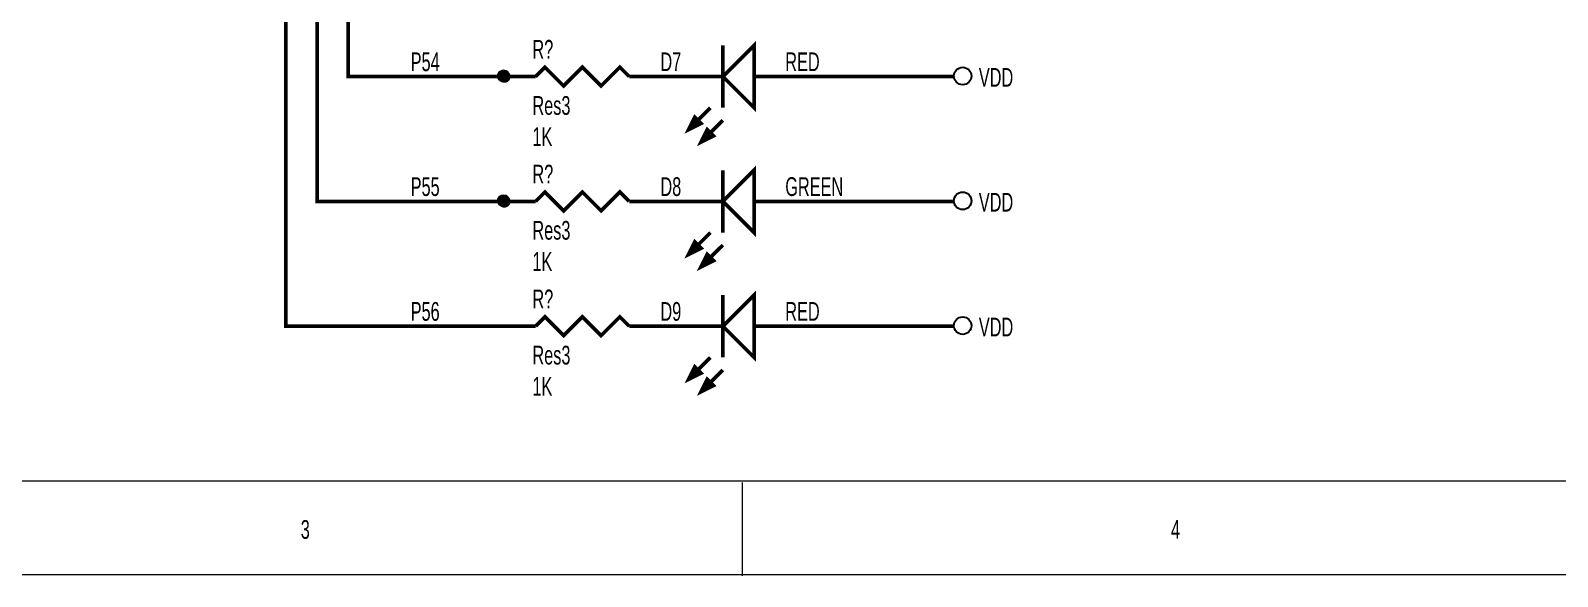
# Model space of a CAD drawing. Extents: x 0 to 22.3, y 0 to 15.7.
# Drawn here: x 6.082 to 10.973, y -0.002 to 1.748 of the extents above; entities that cross this region are included whole.
import ezdxf

# ---------------------------------------------------------------- set-up
doc = ezdxf.new("R2010")
doc.units = 0
doc.header["$MEASUREMENT"] = 0
doc.layers.get('0').update_dxf_attribs({"linetype": 'CONTINUOUS'})

msp = doc.modelspace()

# ---------------------------------------------------------------- linework, layer by layer
for points, const_width in [([(0, 15.700002), (22.296096, 15.700002), (22.296096, 0.003907), (0, 0.003907), (0, 15.700002)], 0.0039), ([(0.299778, 15.400151), (21.996318, 15.400151), (21.996318, 0.303757), (0.299778, 0.303757), (0.299778, 15.400151)], 0.0039), ([(7.7, 1.6), (7.1, 1.6), (7.1, 8.1), (9.4, 8.1)], 0.0118), ([(7.7, 1.2), (7, 1.2), (7, 8), (7.07, 8)], 0.0118), ([(6.97, 7.9), (6.9, 7.9), (6.9, 0.8), (7.6, 0.8)], 0.0118), ([(8.3, 1.5), (8.3, 1.7)], 0.0118), ([(8, 1.6), (7.97, 1.63), (7.91, 1.57), (7.85, 1.63), (7.79, 1.57), (7.73, 1.63), (7.7, 1.6)], 0.0118), ([(7.7, 1.6), (7.6, 1.6)], 0.0118), ([(8, 1.6), (8.1, 1.6)], 0.0118), ([(8.3, 1.6), (8.1, 1.6)], 0.0118), ([(8.4, 1.6), (8.6, 1.6)], 0.0118), ([(8.6, 1.6), (9, 1.6)], 0.0118), ([(9, 1.6), (9.04, 1.6)], 0.0118), ([(8.26, 1.5), (8.19, 1.43)], 0.0118), ([(8.3, 1.46), (8.23, 1.39)], 0.0118), ([(8.3, 1.1), (8.3, 1.3)], 0.0118), ([(8, 1.2), (7.97, 1.23), (7.91, 1.17), (7.85, 1.23), (7.79, 1.17), (7.73, 1.23), (7.7, 1.2)], 0.0118), ([(7.7, 1.2), (7.6, 1.2)], 0.0118), ([(8, 1.2), (8.1, 1.2)], 0.0118), ([(8.3, 1.2), (8.1, 1.2)], 0.0118), ([(8.4, 1.2), (8.6, 1.2)], 0.0118), ([(8.6, 1.2), (9, 1.2)], 0.0118), ([(9, 1.2), (9.04, 1.2)], 0.0118), ([(8.26, 1.1), (8.19, 1.03)], 0.0118), ([(8.3, 1.06), (8.23, 0.99)], 0.0118), ([(8.3, 0.7), (8.3, 0.9)], 0.0118), ([(8, 0.8), (7.97, 0.83), (7.91, 0.77), (7.85, 0.83), (7.79, 0.77), (7.73, 0.83), (7.7, 0.8)], 0.0118), ([(7.7, 0.8), (7.6, 0.8)], 0.0118), ([(8, 0.8), (8.1, 0.8)], 0.0118), ([(8.3, 0.8), (8.1, 0.8)], 0.0118), ([(8.4, 0.8), (8.6, 0.8)], 0.0118), ([(8.6, 0.8), (9, 0.8)], 0.0118), ([(9, 0.8), (9.04, 0.8)], 0.0118), ([(8.26, 0.7), (8.19, 0.63)], 0.0118), ([(8.3, 0.66), (8.23, 0.59)], 0.0118), ([(8.3625, 0.3), (8.3625, 0)], 0.0039)]:
    msp.add_lwpolyline(points, dxfattribs=dict(const_width=const_width))
at = {"const_width": 0.0118}
for points in [[(8.4, 1.7), (8.3, 1.6), (8.4, 1.5), (8.4, 1.7)], [(8.19, 1.43), (8.23, 1.45), (8.21, 1.47), (8.19, 1.43)], [(8.23, 1.39), (8.27, 1.41), (8.25, 1.43), (8.23, 1.39)], [(8.4, 1.3), (8.3, 1.2), (8.4, 1.1), (8.4, 1.3)], [(8.19, 1.03), (8.23, 1.05), (8.21, 1.07), (8.19, 1.03)], [(8.23, 0.99), (8.27, 1.01), (8.25, 1.03), (8.23, 0.99)], [(8.4, 0.9), (8.3, 0.8), (8.4, 0.7), (8.4, 0.9)], [(8.19, 0.63), (8.23, 0.65), (8.21, 0.67), (8.19, 0.63)], [(8.23, 0.59), (8.27, 0.61), (8.25, 0.63), (8.23, 0.59)]]:
    msp.add_lwpolyline(points, close=True, dxfattribs=at)
at = {"const_width": 0.02}
for points in [[(7.59, 1.6, 1), (7.61, 1.6, 1)], [(7.59, 1.2, 1), (7.61, 1.2, 1)]]:
    msp.add_lwpolyline(points, format="xyb", close=True, dxfattribs=at)
for centre, major_axis, ratio in [((7.597635, 1.602026), (0, 0.018037), 0.999823), ((9.068285, 1.60159), (0, 0.028032), 0.9998), ((9.068285, 1.20179), (0, 0.028032), 0.9998), ((7.597635, 1.202225), (0, 0.018038), 0.999778), ((9.068285, 0.80199), (0, 0.028032), 0.9998)]:
    msp.add_ellipse(centre, major_axis=major_axis, ratio=ratio)

# ---------------------------------------------------------------- texts
at = {"width": 0.65}
for s, p in [('R?', (7.69, 1.657343)), ('P54', (7.3, 1.617343)), ('D7', (8.1, 1.617343)), ('RED', (8.5, 1.617343)), ('VDD', (9.12, 1.567343)), ('Res3', (7.69, 1.477343)), ('1K', (7.69, 1.377343)), ('P55', (7.3, 1.217343)), ('R?', (7.69, 1.257343)), ('D8', (8.1, 1.217343)), ('GREEN', (8.5, 1.217343)), ('VDD', (9.12, 1.167343)), ('Res3', (7.69, 1.077343)), ('1K', (7.69, 0.977343)), ('R?', (7.69, 0.857343)), ('P56', (7.3, 0.817343)), ('D9', (8.1, 0.817343)), ('RED', (8.5, 0.817343)), ('VDD', (9.12, 0.767343)), ('Res3', (7.69, 0.677343)), ('1K', (7.69, 0.577343)), ('3', (6.947896, 0.118671)), ('4', (9.735396, 0.118671))]:
    msp.add_text(s, height=0.06, dxfattribs=at).set_placement(p)

doc.saveas('drawing.dxf')
